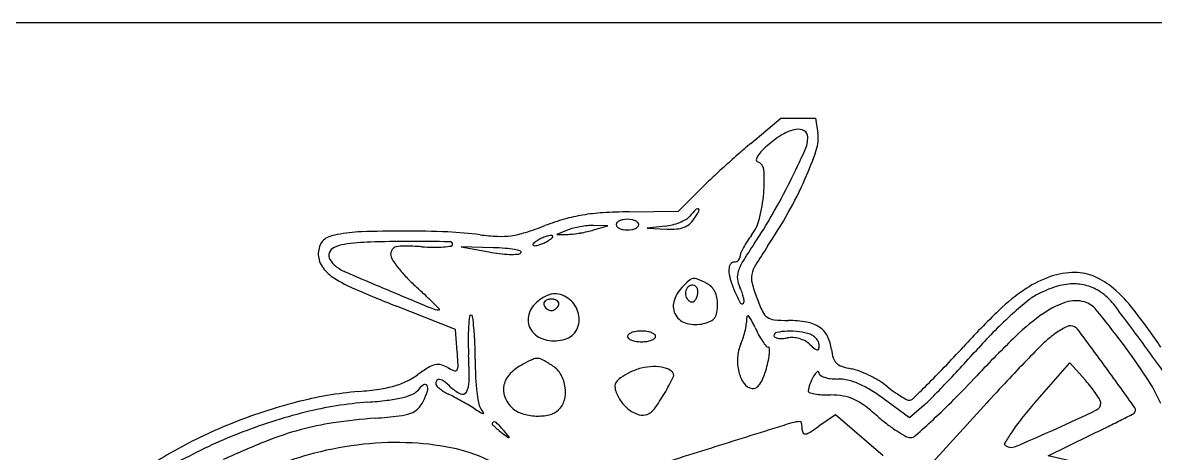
# Model space of a CAD drawing. Extents: x 0 to 8.27, y 0 to 1.29.
# Drawn here: x 3.079 to 4.331, y 0.816 to 1.292 of the extents above; entities that cross this region are included whole.
import ezdxf

# ---------------------------------------------------------------- set-up
doc = ezdxf.new("R2010")
doc.units = 0
doc.layers.get('0').update_dxf_attribs({"linetype": 'CONTINUOUS'})

msp = doc.modelspace()

# ---------------------------------------------------------------- linework, layer by layer
at = {"color": 7}
for points in [[(8.267717, 1.291831), (0, 1.291831)], [(3.884204, 1.15849), (3.917454, 1.186418), (3.955654, 1.186418)], [(3.955654, 1.186418), (3.95824, 1.169794)], [(3.749636, 1.082893), (3.804387, 1.083538), (3.827671, 1.107045)], [(3.710464, 1.062951), (3.726043, 1.067657), (3.710464, 1.067834)], [(3.789452, 1.067171), (3.769664, 1.064831), (3.791533, 1.063894)], [(3.682421, 1.062951), (3.669958, 1.057897), (3.682421, 1.058074)], [(3.59946, 1.043288), (3.564022, 1.044205), (3.594565, 1.038594)], [(3.55972, 0.928367), (3.55779, 0.953063), (3.492757, 0.978688)], [(4.198336, 0.872163), (4.237032, 0.916151), (4.254001, 0.89695)], [(4.075741, 0.869505), (4.059726, 0.855382), (4.030514, 0.876855)], [(4.141779, 0.868381), (4.085178, 0.806097), (4.097991, 0.794009), (4.110803, 0.78192), (4.097202, 0.775053)], [(4.030655, 0.813535), (3.97771, 0.858887), (3.959371, 0.846094)], [(4.241653, 0.806733), (4.212758, 0.813688), (4.259169, 0.836182)]]:
    msp.add_lwpolyline(points, dxfattribs=at)
for points in [[(3.92002, 1.168713), (3.91448, 1.165446), (3.909245, 1.161739), (3.904371, 1.157634)], [(3.934029, 1.173959), (3.929061, 1.173024), (3.924315, 1.171247), (3.92002, 1.168713)], [(3.943246, 1.172434), (3.940484, 1.174011), (3.937195, 1.174555), (3.934029, 1.173959)], [(3.947264, 1.16571), (3.947263, 1.16846), (3.94574, 1.17101), (3.943246, 1.172434)], [(3.944017, 1.150749), (3.946159, 1.155478), (3.947263, 1.160567), (3.947264, 1.16571)], [(3.956624, 1.151068), (3.958664, 1.157113), (3.959216, 1.163517), (3.95824, 1.169794)], [(3.884204, 1.15849), (3.879343, 1.154407), (3.874532, 1.15027), (3.869773, 1.146081)], [(3.904371, 1.157634), (3.901723, 1.155404), (3.899177, 1.153069), (3.89674, 1.150634)], [(3.869773, 1.146081), (3.864434, 1.141382), (3.859137, 1.13664), (3.853882, 1.131858)], [(3.890213, 1.140492), (3.890036, 1.13952), (3.890638, 1.138573), (3.891629, 1.138261)], [(3.891914, 1.144721), (3.891063, 1.143428), (3.890486, 1.141991), (3.890213, 1.140492)], [(3.89674, 1.150634), (3.894925, 1.148821), (3.893308, 1.14684), (3.891914, 1.144721)], [(3.927631, 1.116397), (3.933324, 1.127748), (3.938787, 1.139201), (3.944017, 1.150749)], [(3.944137, 1.119033), (3.948799, 1.129532), (3.952965, 1.140221), (3.956624, 1.151068)], [(3.853882, 1.131858), (3.848863, 1.127291), (3.843884, 1.122683), (3.838947, 1.118037)], [(3.898692, 1.129586), (3.898434, 1.133567), (3.895638, 1.137), (3.891629, 1.138261)], [(3.898481, 1.103435), (3.899187, 1.112137), (3.899258, 1.120875), (3.898693, 1.129586)], [(3.838947, 1.118037), (3.83512, 1.114436), (3.83136, 1.110771), (3.827671, 1.107045)], [(3.908003, 1.079787), (3.914885, 1.091826), (3.921429, 1.104033), (3.927631, 1.116397)], [(3.925649, 1.082144), (3.932395, 1.094172), (3.938564, 1.106481), (3.944137, 1.119033)], [(3.893933, 1.075731), (3.896203, 1.084841), (3.897724, 1.094104), (3.898481, 1.103435)], [(3.698314, 1.079371), (3.691542, 1.078263), (3.68485, 1.076764), (3.678273, 1.074882)], [(3.720639, 1.081857), (3.713155, 1.081409), (3.705702, 1.080579), (3.698314, 1.079371)], [(3.749636, 1.082893), (3.739962, 1.082782), (3.730294, 1.082438), (3.720639, 1.081861)], [(3.812455, 1.074567), (3.814067, 1.07547), (3.815502, 1.076627), (3.816699, 1.077988)], [(3.823989, 1.085899), (3.821495, 1.083315), (3.819065, 1.080678), (3.816699, 1.077988)], [(3.821186, 1.074709), (3.823161, 1.077694), (3.825065, 1.08072), (3.826896, 1.083785)], [(3.826402, 1.086097), (3.825666, 1.086634), (3.824616, 1.086548), (3.823989, 1.085899)], [(3.826896, 1.083785), (3.827362, 1.084565), (3.827152, 1.085549), (3.826401, 1.086097)], [(3.888388, 1.048333), (3.895338, 1.058584), (3.901881, 1.069076), (3.908003, 1.079787)], [(3.902764, 1.044852), (3.910893, 1.057003), (3.918527, 1.069443), (3.925649, 1.082144)], [(3.635037, 1.060168), (3.642331, 1.062463), (3.649547, 1.064972), (3.656675, 1.06769)], [(3.678273, 1.074882), (3.670964, 1.07279), (3.663757, 1.070391), (3.656675, 1.06769)], [(3.688316, 1.064877), (3.686304, 1.06437), (3.684334, 1.063726), (3.682421, 1.062951)], [(3.6958, 1.066469), (3.693284, 1.066031), (3.690787, 1.0655), (3.688316, 1.064877)], [(3.703589, 1.067529), (3.700979, 1.067269), (3.698381, 1.066913), (3.6958, 1.066462)], [(3.710464, 1.06783), (3.708168, 1.067859), (3.705873, 1.067761), (3.703589, 1.067538)], [(3.736334, 1.071075), (3.735727, 1.070467), (3.73539, 1.069664), (3.73539, 1.068829)], [(3.73539, 1.068829), (3.73539, 1.067995), (3.735728, 1.067192), (3.736334, 1.066584)], [(3.739051, 1.072982), (3.738033, 1.072502), (3.737114, 1.071856), (3.736334, 1.071075)], [(3.736334, 1.066584), (3.737114, 1.065803), (3.738033, 1.065157), (3.739051, 1.064677)], [(3.743083, 1.074275), (3.741683, 1.074018), (3.740327, 1.073584), (3.739051, 1.072982)], [(3.739051, 1.064677), (3.740327, 1.064075), (3.741683, 1.06364), (3.743083, 1.063383)], [(3.752623, 1.074275), (3.749472, 1.074853), (3.746234, 1.074853), (3.743083, 1.074275)], [(3.756655, 1.072982), (3.755379, 1.073584), (3.754023, 1.074018), (3.752623, 1.074275)], [(3.752623, 1.063383), (3.754023, 1.06364), (3.755379, 1.064075), (3.756655, 1.064677)], [(3.759372, 1.071075), (3.758593, 1.071856), (3.757673, 1.072502), (3.756655, 1.072982)], [(3.756655, 1.064677), (3.757673, 1.065157), (3.758593, 1.065803), (3.759372, 1.066584)], [(3.760316, 1.068829), (3.760316, 1.069664), (3.759979, 1.070467), (3.759372, 1.071075)], [(3.759372, 1.066584), (3.759978, 1.067192), (3.760316, 1.067995), (3.760316, 1.068829)], [(3.789452, 1.067171), (3.792195, 1.067495), (3.794909, 1.068003), (3.797575, 1.06869)], [(3.797575, 1.06869), (3.800314, 1.069398), (3.803001, 1.070274), (3.805619, 1.071313)], [(3.802178, 1.064099), (3.804921, 1.064325), (3.807616, 1.064915), (3.810184, 1.065852)], [(3.805619, 1.071313), (3.807974, 1.072248), (3.810258, 1.073335), (3.812455, 1.074567)], [(3.810184, 1.065852), (3.812422, 1.066669), (3.814493, 1.067844), (3.816307, 1.069327)], [(3.816307, 1.069327), (3.818208, 1.070881), (3.819853, 1.072696), (3.821186, 1.074709)], [(3.88505, 1.057206), (3.889256, 1.062779), (3.892273, 1.069071), (3.893933, 1.075731)], [(3.417825, 1.055232), (3.415617, 1.054411), (3.413601, 1.053188), (3.411894, 1.051633)], [(3.426927, 1.057818), (3.423822, 1.057196), (3.420777, 1.056331), (3.417825, 1.055232)], [(3.453772, 1.06093), (3.444745, 1.060627), (3.435763, 1.059586), (3.426927, 1.057818)], [(3.500868, 1.061688), (3.485166, 1.061709), (3.469464, 1.061455), (3.453772, 1.060928)], [(3.549402, 1.060693), (3.533233, 1.061336), (3.517052, 1.061669), (3.500868, 1.061693)], [(3.585012, 1.057606), (3.573204, 1.059189), (3.561319, 1.060219), (3.549402, 1.060693)], [(3.585012, 1.057606), (3.591392, 1.056751), (3.597811, 1.056181), (3.604248, 1.055899)], [(3.604248, 1.055899), (3.609292, 1.055676), (3.614346, 1.055916), (3.61934, 1.056618)], [(3.61934, 1.056622), (3.624671, 1.057372), (3.629924, 1.058558), (3.635037, 1.060168)], [(3.652184, 1.053373), (3.650798, 1.052714), (3.649451, 1.051985), (3.648148, 1.05119)], [(3.65658, 1.055218), (3.655084, 1.05467), (3.653617, 1.054054), (3.652184, 1.053373)], [(3.66069, 1.056502), (3.659298, 1.056139), (3.657926, 1.05571), (3.65658, 1.055218)], [(3.660611, 1.05119), (3.661721, 1.051868), (3.662791, 1.052603), (3.663815, 1.053393)], [(3.663727, 1.05689), (3.6627, 1.056888), (3.661679, 1.056755), (3.66069, 1.056495)], [(3.665174, 1.056351), (3.66478, 1.056695), (3.664263, 1.056884), (3.663727, 1.056882)], [(3.663815, 1.053393), (3.664465, 1.053893), (3.664998, 1.054514), (3.665382, 1.055218)], [(3.665382, 1.055218), (3.665591, 1.055598), (3.665506, 1.056063), (3.665175, 1.056355)], [(3.682421, 1.05807), (3.684389, 1.0581), (3.686353, 1.058236), (3.688304, 1.058476)], [(3.688304, 1.058467), (3.690813, 1.05877), (3.693312, 1.059138), (3.6958, 1.05957)], [(3.6958, 1.059575), (3.69841, 1.060029), (3.701007, 1.06055), (3.703588, 1.061135)], [(3.703588, 1.061135), (3.705903, 1.06166), (3.708196, 1.062266), (3.710464, 1.062951)], [(3.743083, 1.063383), (3.746234, 1.062805), (3.749472, 1.062805), (3.752623, 1.063383)], [(3.791533, 1.063892), (3.795082, 1.063739), (3.798638, 1.063808), (3.802178, 1.0641)], [(3.88505, 1.057206), (3.883366, 1.054975), (3.881762, 1.052692), (3.880239, 1.05036)], [(3.408283, 1.046462), (3.40733, 1.044091), (3.406691, 1.041617), (3.406379, 1.039098)], [(3.411894, 1.051633), (3.410301, 1.050182), (3.409068, 1.048416), (3.408283, 1.046462)], [(3.423834, 1.0437), (3.421276, 1.04248), (3.419313, 1.040378), (3.418353, 1.03783)], [(3.434716, 1.04698), (3.430927, 1.046438), (3.427254, 1.045331), (3.423834, 1.0437)], [(3.463706, 1.049539), (3.453999, 1.049207), (3.44432, 1.048353), (3.434716, 1.04698)], [(3.506357, 1.050233), (3.492137, 1.050259), (3.477917, 1.05003), (3.463706, 1.049546)], [(3.487829, 1.041259), (3.48672, 1.039716), (3.486127, 1.037895), (3.486127, 1.03603)], [(3.492241, 1.044192), (3.490441, 1.043753), (3.488873, 1.04271), (3.487829, 1.041259)], [(3.501286, 1.04517), (3.498237, 1.04524), (3.495193, 1.044911), (3.492241, 1.04419)], [(3.520409, 1.044386), (3.51404, 1.04476), (3.507665, 1.04502), (3.501286, 1.045168)], [(3.551382, 1.04993), (3.536375, 1.050111), (3.521366, 1.050215), (3.506357, 1.050243)], [(3.520409, 1.044386), (3.524785, 1.044132), (3.529168, 1.043982), (3.533553, 1.043938)], [(3.533553, 1.043931), (3.537245, 1.043894), (3.540936, 1.044005), (3.544618, 1.044264)], [(3.544618, 1.04426), (3.547477, 1.044458), (3.550329, 1.044746), (3.553167, 1.045125)], [(3.554683, 1.046782), (3.55468, 1.048506), (3.55321, 1.049908), (3.551382, 1.04993)], [(3.553167, 1.045131), (3.554038, 1.045248), (3.554684, 1.045952), (3.554683, 1.046782)], [(3.612723, 1.042605), (3.608309, 1.042947), (3.603887, 1.043177), (3.59946, 1.043293)], [(3.623051, 1.041262), (3.619637, 1.041889), (3.616189, 1.042338), (3.612723, 1.042605)], [(3.629558, 1.03955), (3.627441, 1.040283), (3.625265, 1.040856), (3.623051, 1.041262)], [(3.630323, 1.038728), (3.630232, 1.039107), (3.629944, 1.039416), (3.629558, 1.03955)], [(3.643377, 1.047165), (3.643168, 1.046785), (3.643252, 1.04632), (3.643584, 1.046028)], [(3.644944, 1.048989), (3.644294, 1.048489), (3.643761, 1.047868), (3.643377, 1.047165)], [(3.643585, 1.046032), (3.643978, 1.045689), (3.644496, 1.045499), (3.645032, 1.045501)], [(3.648148, 1.05119), (3.647037, 1.050513), (3.645968, 1.049779), (3.644944, 1.048989)], [(3.645032, 1.045493), (3.646059, 1.045495), (3.64708, 1.045628), (3.648069, 1.045888)], [(3.648069, 1.045881), (3.649461, 1.046244), (3.650832, 1.046673), (3.652179, 1.047165)], [(3.652179, 1.047165), (3.653675, 1.047713), (3.655142, 1.048329), (3.656575, 1.04901)], [(3.656575, 1.04901), (3.65796, 1.049669), (3.659308, 1.050396), (3.660611, 1.05119)], [(3.876176, 1.043556), (3.875117, 1.04161), (3.874135, 1.039626), (3.873234, 1.03761)], [(3.888388, 1.048333), (3.883997, 1.041857), (3.879742, 1.035299), (3.875627, 1.028663)], [(3.880239, 1.05036), (3.878792, 1.048143), (3.877436, 1.045873), (3.876176, 1.043556)], [(3.902764, 1.044852), (3.898174, 1.037992), (3.893725, 1.031049), (3.88942, 1.024027)], [(3.406379, 1.039098), (3.405758, 1.034079), (3.40675, 1.029), (3.409227, 1.02452)], [(3.418353, 1.03783), (3.41744, 1.035407), (3.417661, 1.032732), (3.418959, 1.030471)], [(3.41896, 1.030471), (3.420641, 1.027544), (3.422901, 1.024947), (3.425616, 1.022821)], [(3.486127, 1.03603), (3.486127, 1.034083), (3.486695, 1.032174), (3.487769, 1.030511)], [(3.487769, 1.030511), (3.489829, 1.027324), (3.49204, 1.024227), (3.494396, 1.021229)], [(3.594565, 1.038594), (3.59856, 1.03786), (3.602581, 1.037257), (3.606621, 1.036787)], [(3.606621, 1.036787), (3.610257, 1.036363), (3.613912, 1.036102), (3.617575, 1.036006)], [(3.617575, 1.036009), (3.62053, 1.035936), (3.623488, 1.035984), (3.626439, 1.036155)], [(3.626439, 1.036147), (3.627787, 1.036223), (3.629057, 1.036769), (3.630004, 1.037677)], [(3.630004, 1.037677), (3.630293, 1.037953), (3.630413, 1.038349), (3.630323, 1.038728)], [(3.863877, 1.027023), (3.86308, 1.026547), (3.862392, 1.025926), (3.861852, 1.025196)], [(3.866253, 1.027674), (3.865411, 1.027672), (3.864587, 1.027444), (3.863877, 1.027018)], [(3.866253, 1.027674), (3.867075, 1.027676), (3.867886, 1.027846), (3.86863, 1.028174)], [(3.86863, 1.028169), (3.869397, 1.028503), (3.870085, 1.028978), (3.870654, 1.029565)], [(3.875627, 1.028663), (3.873436, 1.02513), (3.871674, 1.021375), (3.870376, 1.01747)], [(3.870654, 1.029565), (3.871243, 1.030175), (3.871704, 1.030884), (3.872011, 1.031656)], [(3.872011, 1.031656), (3.872324, 1.032442), (3.872485, 1.033275), (3.872485, 1.034115)], [(3.873234, 1.03761), (3.872739, 1.036504), (3.872484, 1.035316), (3.872484, 1.034115)], [(3.409227, 1.02452), (3.411937, 1.019618), (3.415791, 1.015361), (3.420498, 1.012069)], [(3.425616, 1.022821), (3.428779, 1.020344), (3.432277, 1.018274), (3.436017, 1.016665)], [(3.436017, 1.016665), (3.451674, 1.009933), (3.467359, 1.003259), (3.483072, 0.996643)], [(3.494396, 1.021229), (3.497255, 1.017591), (3.500293, 1.014082), (3.5035, 1.010712)], [(3.860488, 1.022462), (3.860178, 1.021412), (3.860021, 1.020327), (3.860021, 1.019237)], [(3.860022, 1.019237), (3.860021, 1.015644), (3.860545, 1.012067), (3.861576, 1.008607)], [(3.861852, 1.025196), (3.861237, 1.024364), (3.860776, 1.023439), (3.860488, 1.022462)], [(3.870376, 1.01747), (3.869441, 1.014657), (3.869134, 1.011692), (3.869475, 1.008761)], [(3.88942, 1.024027), (3.887484, 1.02087), (3.886112, 1.017434), (3.885358, 1.013856)], [(4.242537, 1.015915), (4.233284, 1.015916), (4.224101, 1.014393), (4.215402, 1.011415)], [(4.264304, 1.011418), (4.257477, 1.014381), (4.250052, 1.015915), (4.242537, 1.015915)], [(3.420498, 1.012069), (3.427972, 1.006842), (3.435998, 1.002357), (3.444449, 0.998687)], [(3.5035, 1.010712), (3.506952, 1.007085), (3.510547, 1.003582), (3.514278, 1.000209)], [(3.816082, 1.00718), (3.813308, 1.004628), (3.810619, 1.001994), (3.808019, 0.999283)], [(3.820433, 1.009294), (3.818791, 1.009015), (3.817276, 1.008279), (3.816082, 1.00718)], [(3.82279, 1.001124), (3.821179, 1.002066), (3.819186, 1.002221), (3.817433, 1.00154)], [(3.825259, 1.008725), (3.823749, 1.009374), (3.822066, 1.009573), (3.820433, 1.009298)], [(3.835505, 1.00395), (3.832145, 1.005646), (3.828728, 1.007238), (3.825259, 1.008725)], [(3.840619, 1.000218), (3.839147, 1.001722), (3.837418, 1.002984), (3.835505, 1.00395)], [(3.861576, 1.008607), (3.862982, 1.003891), (3.864664, 0.999253), (3.866613, 0.994712)], [(3.869475, 1.008761), (3.869846, 1.005568), (3.870754, 1.002452), (3.872166, 0.999529)], [(3.885358, 1.013856), (3.884686, 1.010662), (3.884773, 1.007368), (3.885612, 1.004209)], [(3.885612, 1.004209), (3.887068, 0.998729), (3.888796, 0.993316), (3.89079, 0.987988)], [(4.215402, 1.011415), (4.205894, 1.008161), (4.196887, 1.003727), (4.18862, 0.99823)], [(4.239743, 1.003387), (4.233711, 1.003201), (4.227739, 1.002203), (4.222006, 1.000424)], [(4.255785, 1.001379), (4.250591, 1.002876), (4.245171, 1.003555), (4.239743, 1.003387)], [(4.285031, 0.998394), (4.278886, 1.00373), (4.271892, 1.008124), (4.264304, 1.011418)], [(3.444449, 0.998687), (3.460425, 0.99175), (3.47653, 0.985083), (3.492757, 0.978688)], [(3.483072, 0.996643), (3.499199, 0.989852), (3.515345, 0.983103), (3.531511, 0.976395)], [(3.524888, 0.990446), (3.521382, 0.99373), (3.517845, 0.996984), (3.514278, 1.000209)], [(3.533375, 0.982235), (3.530593, 0.985015), (3.527763, 0.987752), (3.524888, 0.990446)], [(3.65621, 0.989067), (3.654169, 0.987986), (3.652218, 0.98676), (3.650375, 0.985399)], [(3.662028, 0.991593), (3.66002, 0.990899), (3.658075, 0.990054), (3.65621, 0.989067)], [(3.666842, 0.992398), (3.6652, 0.992399), (3.663571, 0.992127), (3.662028, 0.991596)], [(3.683958, 0.986236), (3.679249, 0.990204), (3.673156, 0.992398), (3.666843, 0.992398)], [(3.808019, 0.999283), (3.803757, 0.99484), (3.800717, 0.989477), (3.799166, 0.983665)], [(3.813098, 0.997674), (3.812072, 0.995663), (3.811681, 0.993415), (3.811974, 0.9912)], [(3.811974, 0.9912), (3.812253, 0.989085), (3.813272, 0.987118), (3.81487, 0.985611)], [(3.817433, 1.001535), (3.815534, 1.000796), (3.81399, 0.999421), (3.813098, 0.997674)], [(3.824628, 0.999214), (3.824218, 1.000001), (3.823581, 1.000663), (3.82279, 1.001124)], [(3.825617, 0.996196), (3.825458, 0.997245), (3.825124, 0.998264), (3.824628, 0.999214)], [(3.824648, 0.988875), (3.825132, 0.990064), (3.825465, 0.991303), (3.825641, 0.992565)], [(3.82564, 0.992565), (3.825808, 0.993771), (3.825801, 0.994992), (3.825619, 0.996196)], [(3.84443, 0.994948), (3.84344, 0.996871), (3.842156, 0.998646), (3.840619, 1.000218)], [(3.846773, 0.988307), (3.846303, 0.990608), (3.845515, 0.99284), (3.84443, 0.994948)], [(3.866613, 0.994712), (3.868394, 0.990565), (3.870372, 0.986495), (3.872541, 0.982515)], [(3.874622, 0.993745), (3.873899, 0.995708), (3.873079, 0.997638), (3.872166, 0.999529)], [(3.876189, 0.988386), (3.875791, 0.990203), (3.875267, 0.991993), (3.874622, 0.993745)], [(4.18862, 0.99823), (4.177765, 0.991013), (4.167626, 0.982883), (4.158326, 0.973939)], [(4.202171, 0.992468), (4.198089, 0.990432), (4.194265, 0.987966), (4.190771, 0.985119)], [(4.222006, 1.000424), (4.215169, 0.998302), (4.208534, 0.995641), (4.202171, 0.992468)], [(4.270561, 0.994579), (4.266045, 0.997564), (4.261058, 0.999859), (4.255785, 1.001379)], [(4.285357, 0.980825), (4.281273, 0.986156), (4.276272, 0.990805), (4.270561, 0.994579)], [(4.307923, 0.974194), (4.301151, 0.982949), (4.293484, 0.991054), (4.285031, 0.998394)], [(3.540075, 0.975442), (3.53786, 0.977722), (3.535626, 0.979986), (3.533375, 0.982235)], [(3.645436, 0.981059), (3.641294, 0.97674), (3.638748, 0.97127), (3.638182, 0.96547)], [(3.650375, 0.985399), (3.648601, 0.984088), (3.646948, 0.982636), (3.645436, 0.981059)], [(3.655561, 0.982599), (3.655293, 0.981818), (3.655297, 0.980977), (3.655571, 0.980198)], [(3.657048, 0.984661), (3.656353, 0.984123), (3.655837, 0.983407), (3.655561, 0.982599)], [(3.655574, 0.980198), (3.655878, 0.979337), (3.656315, 0.978522), (3.656871, 0.977781)], [(3.656871, 0.977781), (3.657444, 0.977017), (3.658123, 0.976328), (3.65889, 0.975734)], [(3.659919, 0.98605), (3.658868, 0.985787), (3.657888, 0.985313), (3.657048, 0.984661)], [(3.663727, 0.986519), (3.662441, 0.986518), (3.661162, 0.986361), (3.659919, 0.98605)], [(3.667534, 0.98605), (3.666292, 0.986361), (3.665012, 0.986518), (3.663727, 0.986519)], [(3.670406, 0.984661), (3.669565, 0.985313), (3.668586, 0.985787), (3.667534, 0.98605)], [(3.668564, 0.975734), (3.669331, 0.976328), (3.67001, 0.977017), (3.670583, 0.977781)], [(3.671893, 0.982599), (3.671617, 0.983407), (3.671101, 0.984123), (3.670406, 0.984661)], [(3.670583, 0.977781), (3.671139, 0.978522), (3.671576, 0.979337), (3.67188, 0.980198)], [(3.67188, 0.980198), (3.672154, 0.980977), (3.672158, 0.981818), (3.67189, 0.982599)], [(3.693876, 0.97039), (3.69239, 0.976514), (3.688925, 0.982052), (3.683958, 0.986236)], [(3.799166, 0.983665), (3.797822, 0.978629), (3.798586, 0.973298), (3.801299, 0.968779)], [(3.81487, 0.985611), (3.815698, 0.984829), (3.816668, 0.984193), (3.817733, 0.983732)], [(3.817733, 0.983732), (3.818558, 0.983374), (3.819499, 0.983333), (3.820356, 0.983618)], [(3.820356, 0.983621), (3.821303, 0.983937), (3.822119, 0.984531), (3.822682, 0.985317)], [(3.822682, 0.985317), (3.823479, 0.986428), (3.824139, 0.987622), (3.824648, 0.988875)], [(3.847558, 0.980544), (3.847558, 0.983149), (3.847295, 0.985749), (3.846773, 0.988307)], [(3.846802, 0.971727), (3.847305, 0.974642), (3.847558, 0.97759), (3.847558, 0.980544)], [(3.872541, 0.982515), (3.872858, 0.981934), (3.873452, 0.98153), (3.874137, 0.981429)], [(3.874137, 0.981429), (3.874822, 0.981328), (3.875518, 0.981542), (3.876008, 0.982005)], [(3.876008, 0.982003), (3.876577, 0.98254), (3.876873, 0.983283), (3.876819, 0.98404)], [(3.876818, 0.98404), (3.876714, 0.985501), (3.876503, 0.986953), (3.876189, 0.988386)], [(3.89079, 0.987988), (3.892708, 0.982865), (3.89483, 0.977813), (3.897154, 0.972842)], [(4.190771, 0.985119), (4.184855, 0.980298), (4.179071, 0.975335), (4.173425, 0.970234)], [(4.232602, 0.983129), (4.223948, 0.980279), (4.215782, 0.976252), (4.208361, 0.971176)], [(4.253187, 0.983406), (4.246475, 0.985418), (4.239252, 0.985323), (4.232602, 0.983135)], [(4.266148, 0.97482), (4.262862, 0.978867), (4.258338, 0.981864), (4.253187, 0.983406)], [(4.319924, 0.934625), (4.308583, 0.950145), (4.29706, 0.965546), (4.285357, 0.980825)], [(3.531511, 0.976395), (3.53411, 0.975316), (3.536918, 0.974759), (3.539757, 0.974759)], [(3.539757, 0.974759), (3.53993, 0.974758), (3.540087, 0.974854), (3.540157, 0.975004)], [(3.540157, 0.975004), (3.540226, 0.975154), (3.540194, 0.975328), (3.540074, 0.975447)], [(3.573136, 0.967361), (3.572758, 0.963562), (3.572455, 0.959757), (3.572228, 0.955947)], [(3.574927, 0.968894), (3.574, 0.968896), (3.573223, 0.968232), (3.573136, 0.967361)], [(3.576794, 0.967328), (3.57668, 0.96822), (3.575879, 0.968891), (3.574927, 0.968894)], [(3.578227, 0.954549), (3.577819, 0.958815), (3.577341, 0.963075), (3.576794, 0.967328)], [(3.638182, 0.96547), (3.637649, 0.960005), (3.639413, 0.954561), (3.643094, 0.950311)], [(3.65889, 0.975734), (3.659619, 0.975168), (3.66043, 0.974702), (3.661297, 0.97435)], [(3.661297, 0.97435), (3.662065, 0.974039), (3.662891, 0.97388), (3.663727, 0.973881)], [(3.663727, 0.973877), (3.664562, 0.973876), (3.665389, 0.974035), (3.666157, 0.974346)], [(3.666157, 0.97435), (3.667024, 0.974702), (3.667834, 0.975168), (3.668564, 0.975734)], [(3.691874, 0.952963), (3.694591, 0.958397), (3.695296, 0.964534), (3.693876, 0.97039)], [(3.801299, 0.968779), (3.803967, 0.964337), (3.808397, 0.961077), (3.813613, 0.959719)], [(3.839654, 0.962222), (3.841526, 0.963102), (3.843135, 0.964409), (3.844338, 0.966024)], [(3.844338, 0.966024), (3.845605, 0.967725), (3.846447, 0.969675), (3.846802, 0.971727)], [(3.879538, 0.960238), (3.879786, 0.96213), (3.879829, 0.964041), (3.879669, 0.96594)], [(3.880409, 0.967835), (3.87988, 0.967336), (3.87961, 0.966644), (3.87967, 0.96594)], [(3.881188, 0.96814), (3.880902, 0.968162), (3.880619, 0.968069), (3.880409, 0.967883)], [(3.881914, 0.967769), (3.881738, 0.967983), (3.881475, 0.968118), (3.881188, 0.96814)], [(3.884885, 0.963456), (3.884074, 0.964997), (3.883077, 0.966444), (3.881914, 0.967769)], [(3.897154, 0.972842), (3.898317, 0.970353), (3.900131, 0.968183), (3.902426, 0.966537)], [(3.902426, 0.966537), (3.904642, 0.964948), (3.907283, 0.963971), (3.910054, 0.963715)], [(4.158326, 0.973939), (4.144867, 0.960994), (4.131837, 0.947658), (4.119255, 0.933949)], [(4.173425, 0.970234), (4.166867, 0.964308), (4.160475, 0.95822), (4.154256, 0.951977)], [(4.208361, 0.971176), (4.197291, 0.963604), (4.186926, 0.955155), (4.177378, 0.945922)], [(4.294716, 0.938255), (4.285433, 0.950609), (4.275909, 0.962799), (4.266148, 0.97482)], [(4.337547, 0.933417), (4.3281, 0.947281), (4.318221, 0.960879), (4.307923, 0.974194)], [(3.572228, 0.955947), (3.571946, 0.951206), (3.571821, 0.946458), (3.571853, 0.94171)], [(3.579264, 0.938793), (3.579075, 0.944053), (3.57873, 0.949307), (3.578228, 0.954549)], [(3.678987, 0.942327), (3.684664, 0.944027), (3.689334, 0.947881), (3.691874, 0.952963)], [(3.813613, 0.959719), (3.819588, 0.958164), (3.825887, 0.958096), (3.831898, 0.959521)], [(3.831898, 0.959517), (3.834579, 0.960151), (3.83718, 0.961058), (3.839654, 0.962222)], [(3.876018, 0.944517), (3.876861, 0.94719), (3.877587, 0.949894), (3.878195, 0.952624)], [(3.878195, 0.952624), (3.878756, 0.955143), (3.879204, 0.957684), (3.879538, 0.960238)], [(3.888709, 0.955651), (3.88751, 0.958285), (3.886235, 0.960888), (3.884885, 0.963456)], [(3.888709, 0.955651), (3.890009, 0.952794), (3.891405, 0.949977), (3.892895, 0.947204)], [(3.910054, 0.963715), (3.91523, 0.963241), (3.920427, 0.963005), (3.925628, 0.963007)], [(3.946137, 0.961182), (3.939376, 0.962392), (3.932509, 0.963001), (3.925628, 0.963001)], [(3.960284, 0.955484), (3.956061, 0.958327), (3.951234, 0.960271), (3.946137, 0.961182)], [(3.96907, 0.945503), (3.967106, 0.949491), (3.964079, 0.95293), (3.960284, 0.955484)], [(4.154256, 0.951977), (4.147922, 0.945618), (4.141756, 0.939112), (4.135764, 0.932463)], [(4.228096, 0.953195), (4.225766, 0.951867), (4.223502, 0.950439), (4.22131, 0.948918)], [(4.234101, 0.956278), (4.232052, 0.955336), (4.230048, 0.954307), (4.228096, 0.953195)], [(4.237804, 0.957093), (4.23652, 0.957084), (4.235254, 0.956803), (4.234101, 0.95627)], [(4.245458, 0.953372), (4.243703, 0.955716), (4.240846, 0.957105), (4.237804, 0.957093)], [(4.277261, 0.910312), (4.266757, 0.924729), (4.256156, 0.939082), (4.245458, 0.953372)], [(3.571853, 0.94171), (3.571891, 0.936071), (3.572041, 0.930432), (3.572303, 0.924798)], [(3.643094, 0.950311), (3.647066, 0.945726), (3.652586, 0.942564), (3.658731, 0.941355)], [(3.658731, 0.941355), (3.665459, 0.94003), (3.672435, 0.940363), (3.678987, 0.942324)], [(3.748992, 0.947614), (3.748272, 0.947065), (3.747853, 0.946237), (3.747853, 0.945362)], [(3.747853, 0.945362), (3.747853, 0.944488), (3.748272, 0.943661), (3.748992, 0.943111)], [(3.752429, 0.949515), (3.751189, 0.949047), (3.750031, 0.948407), (3.748992, 0.947614)], [(3.748992, 0.943111), (3.750031, 0.942319), (3.751189, 0.941678), (3.752429, 0.94121)], [(3.757466, 0.950812), (3.75574, 0.950562), (3.754051, 0.950127), (3.752429, 0.949515)], [(3.752429, 0.94121), (3.75405, 0.940598), (3.75574, 0.940163), (3.757466, 0.939912)], [(3.763432, 0.951243), (3.761435, 0.951243), (3.75944, 0.951101), (3.757466, 0.950815)], [(3.757466, 0.939912), (3.75944, 0.939627), (3.761435, 0.939484), (3.763432, 0.939485)], [(3.769398, 0.950812), (3.767424, 0.951098), (3.765429, 0.95124), (3.763432, 0.951239)], [(3.763432, 0.939482), (3.765429, 0.939481), (3.767424, 0.939624), (3.769398, 0.939909)], [(3.774435, 0.949515), (3.772813, 0.950127), (3.771124, 0.950562), (3.769398, 0.950812)], [(3.769398, 0.939912), (3.771124, 0.940163), (3.772814, 0.940598), (3.774435, 0.94121)], [(3.777872, 0.947614), (3.776833, 0.948407), (3.775675, 0.949047), (3.774435, 0.949515)], [(3.774435, 0.94121), (3.775675, 0.941678), (3.776833, 0.942319), (3.777872, 0.943111)], [(3.779011, 0.945363), (3.779011, 0.946237), (3.778592, 0.947065), (3.777872, 0.947614)], [(3.777872, 0.943111), (3.778592, 0.943661), (3.779011, 0.944489), (3.779011, 0.945363)], [(3.873254, 0.937123), (3.874305, 0.939542), (3.875228, 0.94201), (3.876018, 0.944517)], [(3.892895, 0.947204), (3.894204, 0.944768), (3.895632, 0.94239), (3.897176, 0.94008)], [(3.897176, 0.94008), (3.898406, 0.938241), (3.899713, 0.93645), (3.901096, 0.934711)], [(3.912935, 0.94974), (3.911151, 0.949384), (3.909874, 0.947899), (3.909874, 0.946178)], [(3.909874, 0.946178), (3.909874, 0.945454), (3.910291, 0.944788), (3.910963, 0.944438)], [(3.910964, 0.944438), (3.911961, 0.94392), (3.913041, 0.943559), (3.914162, 0.943372)], [(3.924404, 0.951089), (3.920547, 0.950945), (3.916711, 0.950494), (3.912935, 0.94974)], [(3.914162, 0.943375), (3.915717, 0.943116), (3.917299, 0.943025), (3.918876, 0.943104)], [(3.918876, 0.943105), (3.920754, 0.943197), (3.922622, 0.94341), (3.924469, 0.94374)], [(3.938034, 0.950505), (3.933516, 0.951064), (3.928957, 0.951259), (3.924404, 0.951088)], [(3.931007, 0.944098), (3.928821, 0.944252), (3.926623, 0.944133), (3.924469, 0.943744)], [(3.937864, 0.942893), (3.935632, 0.943529), (3.933333, 0.943934), (3.931007, 0.944098)], [(3.94425, 0.94032), (3.942228, 0.941396), (3.940086, 0.942258), (3.937864, 0.942893)], [(3.94987, 0.947674), (3.946056, 0.949054), (3.942084, 0.950004), (3.938034, 0.950505)], [(3.949396, 0.936631), (3.947866, 0.938075), (3.946134, 0.939316), (3.94425, 0.94032)], [(3.953638, 0.945665), (3.952494, 0.946507), (3.951224, 0.947183), (3.94987, 0.947674)], [(3.956831, 0.942624), (3.955909, 0.943763), (3.954836, 0.944785), (3.953638, 0.945665)], [(3.958991, 0.939052), (3.958443, 0.940328), (3.957717, 0.941529), (3.956831, 0.942624)], [(3.959727, 0.935495), (3.959727, 0.936714), (3.959478, 0.937922), (3.958992, 0.939052)], [(3.97336, 0.930873), (3.972794, 0.935939), (3.971345, 0.940883), (3.96907, 0.945503)], [(4.177378, 0.945922), (4.16253, 0.931563), (4.148052, 0.916868), (4.133957, 0.90185)], [(4.21459, 0.943863), (4.211318, 0.941199), (4.208199, 0.938373), (4.205246, 0.935396)], [(4.22131, 0.948918), (4.219001, 0.947316), (4.21676, 0.94563), (4.21459, 0.943863)], [(3.560703, 0.91288), (3.560451, 0.918046), (3.560123, 0.923209), (3.55972, 0.928367)], [(3.5796, 0.920081), (3.5796, 0.92632), (3.579488, 0.932558), (3.579264, 0.938793)], [(3.873254, 0.937123), (3.87116, 0.932302), (3.869908, 0.927193), (3.869548, 0.921994)], [(3.901096, 0.934711), (3.901651, 0.934016), (3.902521, 0.933607), (3.903443, 0.933608)], [(3.904903, 0.932285), (3.904869, 0.933023), (3.904226, 0.933604), (3.903443, 0.933604)], [(3.903671, 0.91899), (3.9042, 0.921518), (3.904575, 0.924072), (3.904792, 0.92664)], [(3.904792, 0.92664), (3.904952, 0.928518), (3.90499, 0.930403), (3.904906, 0.932285)], [(3.949396, 0.936631), (3.951246, 0.934886), (3.953142, 0.933185), (3.955082, 0.931529)], [(3.955082, 0.931529), (3.955825, 0.930892), (3.95676, 0.93049), (3.957757, 0.930379)], [(3.957757, 0.930383), (3.958476, 0.930305), (3.959138, 0.930758), (3.959281, 0.931427)], [(3.959281, 0.931421), (3.959577, 0.932761), (3.959726, 0.934126), (3.959726, 0.935495)], [(3.97336, 0.930873), (3.973706, 0.927773), (3.974344, 0.924709), (3.975268, 0.921717)], [(4.09806, 0.911282), (4.105199, 0.918776), (4.112264, 0.926332), (4.119255, 0.933949)], [(4.117741, 0.912731), (4.123795, 0.919271), (4.129803, 0.925848), (4.135764, 0.932463)], [(4.205246, 0.935396), (4.198956, 0.929053), (4.192712, 0.92267), (4.186515, 0.916246)], [(4.321638, 0.900093), (4.313063, 0.91306), (4.304085, 0.925786), (4.294716, 0.938255)], [(4.354633, 0.886353), (4.343191, 0.902525), (4.331621, 0.918616), (4.319924, 0.934625)], [(3.535529, 0.914134), (3.532858, 0.913518), (3.530318, 0.912481), (3.528014, 0.911065)], [(3.541994, 0.914009), (3.539889, 0.914586), (3.53766, 0.914633), (3.535529, 0.914145)], [(3.549362, 0.910908), (3.54707, 0.912259), (3.544591, 0.913302), (3.541994, 0.914009)], [(3.572946, 0.895469), (3.572972, 0.905248), (3.572758, 0.915027), (3.572304, 0.924798)], [(3.5796, 0.920081), (3.5796, 0.913037), (3.579765, 0.905994), (3.580096, 0.898957)], [(3.632569, 0.91482), (3.6273, 0.912), (3.62252, 0.908436), (3.618395, 0.904251)], [(3.64319, 0.920008), (3.639581, 0.918406), (3.636038, 0.916676), (3.632569, 0.91482)], [(3.648977, 0.921035), (3.646986, 0.921162), (3.644994, 0.920807), (3.64319, 0.920004)], [(3.654724, 0.919311), (3.652983, 0.920312), (3.651011, 0.920903), (3.648977, 0.921035)], [(3.665456, 0.912693), (3.661955, 0.915006), (3.658376, 0.917214), (3.654724, 0.919311)], [(3.869548, 0.921994), (3.869178, 0.916657), (3.869657, 0.911298), (3.870969, 0.906096)], [(3.901436, 0.909899), (3.902287, 0.912905), (3.903032, 0.915938), (3.903671, 0.91899)], [(3.975268, 0.921717), (3.975923, 0.919591), (3.977119, 0.91765), (3.978753, 0.916061)], [(3.978753, 0.916061), (3.980445, 0.914416), (3.982513, 0.913157), (3.984799, 0.912381)], [(4.186515, 0.916246), (4.179157, 0.908618), (4.171864, 0.900934), (4.164638, 0.893196)], [(3.503874, 0.895926), (3.508227, 0.898031), (3.512376, 0.900491), (3.516274, 0.903278)], [(3.528014, 0.911065), (3.524004, 0.908602), (3.520088, 0.906005), (3.516274, 0.903278)], [(3.549362, 0.910908), (3.551661, 0.909554), (3.55407, 0.908373), (3.556566, 0.907378)], [(3.556566, 0.907378), (3.557682, 0.906933), (3.558974, 0.90735), (3.559567, 0.908347)], [(3.559567, 0.908348), (3.560386, 0.909729), (3.56078, 0.911299), (3.560702, 0.91288)], [(3.618395, 0.904251), (3.614931, 0.900737), (3.612499, 0.896431), (3.611339, 0.891758)], [(3.674482, 0.902927), (3.672359, 0.906826), (3.669261, 0.910178), (3.665456, 0.912693)], [(3.679012, 0.889063), (3.678376, 0.8939), (3.676843, 0.898592), (3.674482, 0.902927)], [(3.750152, 0.905379), (3.74677, 0.903647), (3.743482, 0.901757), (3.740301, 0.899715)], [(3.763004, 0.910246), (3.758535, 0.909097), (3.754222, 0.907463), (3.750152, 0.905379)], [(3.776453, 0.912085), (3.771907, 0.911992), (3.76739, 0.911374), (3.763004, 0.910246)], [(3.788518, 0.910776), (3.784578, 0.911728), (3.780519, 0.912168), (3.776453, 0.912085)], [(3.797265, 0.906342), (3.794774, 0.908468), (3.791772, 0.90999), (3.788518, 0.910776)], [(3.798534, 0.900442), (3.799527, 0.902458), (3.799012, 0.90485), (3.797265, 0.906342)], [(3.870969, 0.906096), (3.872101, 0.901607), (3.874058, 0.89734), (3.876751, 0.893488)], [(3.897977, 0.899697), (3.899305, 0.903042), (3.90046, 0.906447), (3.901436, 0.909899)], [(3.953688, 0.901506), (3.952086, 0.898662), (3.950694, 0.895717), (3.94952, 0.892693)], [(3.957423, 0.906336), (3.955941, 0.904901), (3.954684, 0.903275), (3.953688, 0.901506)], [(3.958587, 0.906587), (3.958182, 0.906732), (3.957725, 0.906636), (3.957423, 0.906344)], [(3.959289, 0.905677), (3.959268, 0.906085), (3.958992, 0.906442), (3.958587, 0.906587)], [(3.959289, 0.905677), (3.959358, 0.904518), (3.959953, 0.903444), (3.960923, 0.90273)], [(3.960923, 0.90273), (3.962279, 0.901731), (3.963792, 0.900938), (3.965407, 0.900379)], [(3.984799, 0.912381), (3.988189, 0.911231), (3.991662, 0.910315), (3.995192, 0.909639)], [(4.004213, 0.907075), (4.001296, 0.90819), (3.998276, 0.909049), (3.995192, 0.909639)], [(4.014977, 0.902395), (4.011469, 0.904113), (4.007877, 0.905675), (4.004213, 0.907075)], [(4.025683, 0.89654), (4.022212, 0.898647), (4.018639, 0.9006), (4.014977, 0.902395)], [(4.079332, 0.892182), (4.085672, 0.898464), (4.091915, 0.904831), (4.09806, 0.911282)], [(4.099979, 0.893826), (4.105948, 0.900087), (4.111869, 0.906389), (4.117741, 0.912731)], [(4.10876, 0.875715), (4.117282, 0.884321), (4.125682, 0.893033), (4.133957, 0.90185)], [(4.308808, 0.866514), (4.298375, 0.881167), (4.28786, 0.895767), (4.277261, 0.910312)], [(3.473681, 0.887192), (3.479333, 0.888013), (3.484916, 0.889212), (3.490387, 0.890781)], [(3.490387, 0.890781), (3.495036, 0.892114), (3.49955, 0.893836), (3.503874, 0.895926)], [(3.522556, 0.891832), (3.52, 0.889939), (3.517686, 0.887771), (3.515662, 0.885372)], [(3.524653, 0.892286), (3.523917, 0.892435), (3.523148, 0.892267), (3.522556, 0.891828)], [(3.526366, 0.891057), (3.526017, 0.891687), (3.525389, 0.892137), (3.524653, 0.892286)], [(3.526897, 0.885017), (3.527587, 0.887016), (3.527396, 0.889192), (3.526367, 0.891057)], [(3.537286, 0.896951), (3.53644, 0.895937), (3.53598, 0.894683), (3.535979, 0.893393)], [(3.535979, 0.893393), (3.535979, 0.892538), (3.536297, 0.89171), (3.536877, 0.891053)], [(3.536878, 0.891053), (3.537865, 0.889935), (3.538942, 0.888891), (3.540098, 0.887928)], [(3.540294, 0.897922), (3.539177, 0.898186), (3.537999, 0.897807), (3.537286, 0.896953)], [(3.545369, 0.89553), (3.543883, 0.896668), (3.542151, 0.897484), (3.540294, 0.897922)], [(3.552449, 0.889508), (3.5502, 0.891629), (3.547837, 0.893639), (3.545369, 0.89553)], [(3.552449, 0.889508), (3.555664, 0.886474), (3.559368, 0.883938), (3.563421, 0.881994)], [(3.569882, 0.88392), (3.571884, 0.887477), (3.572935, 0.891441), (3.572946, 0.895469)], [(3.580097, 0.898957), (3.580364, 0.893284), (3.580883, 0.887624), (3.581654, 0.881993)], [(3.611339, 0.891758), (3.610262, 0.887419), (3.610562, 0.882877), (3.612202, 0.878698)], [(3.678163, 0.874892), (3.679347, 0.879529), (3.679634, 0.88433), (3.679012, 0.889063)], [(3.735464, 0.894997), (3.734446, 0.893479), (3.733945, 0.891704), (3.734026, 0.88991)], [(3.734026, 0.88991), (3.734126, 0.887692), (3.734601, 0.885502), (3.735433, 0.883425)], [(3.740301, 0.899715), (3.738363, 0.898472), (3.736717, 0.896866), (3.735464, 0.894997)], [(3.78886, 0.882504), (3.79231, 0.888373), (3.795537, 0.894356), (3.798534, 0.900442)], [(3.876751, 0.893488), (3.878804, 0.890553), (3.882023, 0.888521), (3.885682, 0.887851)], [(3.890008, 0.888711), (3.89163, 0.889775), (3.893029, 0.891113), (3.894133, 0.892658)], [(3.894133, 0.892658), (3.895702, 0.894854), (3.896992, 0.897217), (3.897977, 0.899697)], [(3.94952, 0.892693), (3.948571, 0.890246), (3.947959, 0.887693), (3.947702, 0.885099)], [(3.965407, 0.900379), (3.96758, 0.899627), (3.969836, 0.899108), (3.972132, 0.898831)], [(3.972132, 0.898831), (3.974912, 0.898494), (3.977712, 0.898323), (3.980515, 0.898321)], [(3.991631, 0.897035), (3.987995, 0.897893), (3.984262, 0.898327), (3.980515, 0.898327)], [(4.003321, 0.893182), (3.999556, 0.894799), (3.995643, 0.896089), (3.991631, 0.897035)], [(4.016089, 0.886565), (4.012015, 0.88907), (4.007747, 0.891282), (4.003321, 0.893182)], [(4.034618, 0.890322), (4.031783, 0.892572), (4.028799, 0.894649), (4.025683, 0.89654)], [(4.034618, 0.890322), (4.03719, 0.888279), (4.039817, 0.886298), (4.042496, 0.884381)], [(4.063005, 0.876179), (4.068478, 0.881486), (4.073921, 0.88682), (4.079332, 0.892182)], [(4.08455, 0.877862), (4.089731, 0.88315), (4.094875, 0.888472), (4.099979, 0.893826)], [(4.164638, 0.893196), (4.156959, 0.884973), (4.149339, 0.876701), (4.141779, 0.868381)], [(4.260511, 0.889168), (4.258416, 0.891816), (4.256245, 0.894411), (4.254001, 0.89695)], [(4.266034, 0.881662), (4.264284, 0.884223), (4.262443, 0.886726), (4.260511, 0.889168)], [(4.337347, 0.8714), (4.332941, 0.881349), (4.327688, 0.890945), (4.321638, 0.900093)], [(3.451033, 0.884572), (3.427593, 0.882549), (3.404389, 0.878564), (3.381697, 0.872664)], [(3.451033, 0.884572), (3.458609, 0.885225), (3.466162, 0.886099), (3.473681, 0.887192)], [(3.482207, 0.874824), (3.487586, 0.875476), (3.492922, 0.876412), (3.49819, 0.877627)], [(3.49819, 0.877627), (3.502071, 0.878521), (3.505879, 0.879679), (3.509584, 0.88109)], [(3.509584, 0.88109), (3.511968, 0.881999), (3.514062, 0.883474), (3.515662, 0.885372)], [(3.522123, 0.873669), (3.523966, 0.877353), (3.52556, 0.881143), (3.526897, 0.885017)], [(3.540098, 0.887928), (3.541526, 0.88674), (3.543041, 0.885649), (3.544633, 0.884663)], [(3.544633, 0.884663), (3.546363, 0.883591), (3.548155, 0.882609), (3.55, 0.881723)], [(3.556485, 0.878429), (3.554351, 0.879574), (3.552188, 0.880672), (3.55, 0.881723)], [(3.564479, 0.874025), (3.561833, 0.875522), (3.559168, 0.87699), (3.556485, 0.878429)], [(3.563421, 0.881994), (3.565771, 0.880866), (3.568646, 0.881723), (3.569882, 0.88392)], [(3.581654, 0.881993), (3.582239, 0.87771), (3.583035, 0.873455), (3.584037, 0.869242)], [(3.612202, 0.878698), (3.614014, 0.874083), (3.616862, 0.869891), (3.620551, 0.866411)], [(3.735433, 0.883425), (3.73703, 0.879441), (3.739176, 0.875672), (3.741817, 0.872218)], [(3.777686, 0.865336), (3.781677, 0.8709), (3.785406, 0.876629), (3.78886, 0.882504)], [(3.885682, 0.887851), (3.887188, 0.887576), (3.888749, 0.887888), (3.890008, 0.888715)], [(3.947702, 0.885099), (3.947625, 0.884328), (3.948128, 0.883612), (3.94891, 0.883378)], [(3.94891, 0.883378), (3.950827, 0.882804), (3.952779, 0.882338), (3.954755, 0.881984)], [(3.954755, 0.881984), (3.957398, 0.881514), (3.960068, 0.881191), (3.962751, 0.881015)], [(3.962751, 0.881007), (3.965939, 0.880794), (3.969133, 0.880686), (3.972329, 0.880684)], [(3.98642, 0.879569), (3.981765, 0.880316), (3.977051, 0.880693), (3.972329, 0.880695)], [(3.997774, 0.876172), (3.994175, 0.877796), (3.990354, 0.878939), (3.98642, 0.879569)], [(4.030514, 0.876855), (4.025853, 0.880282), (4.02104, 0.883521), (4.016089, 0.886565)], [(4.042496, 0.884381), (4.04494, 0.882632), (4.047445, 0.880959), (4.050006, 0.879367)], [(4.050006, 0.879367), (4.052116, 0.878055), (4.054264, 0.876799), (4.056449, 0.875602)], [(4.075741, 0.869505), (4.078784, 0.872189), (4.081722, 0.874976), (4.08455, 0.877862)], [(4.270162, 0.875196), (4.268856, 0.87739), (4.267479, 0.879547), (4.266034, 0.881662)], [(3.381697, 0.872664), (3.356875, 0.866211), (3.332546, 0.858175), (3.308877, 0.848611)], [(3.460901, 0.872748), (3.437562, 0.871028), (3.414438, 0.867313), (3.391811, 0.86165)], [(3.460901, 0.872748), (3.46802, 0.873273), (3.475124, 0.873965), (3.482207, 0.874824)], [(3.508425, 0.86054), (3.511363, 0.861573), (3.514007, 0.863232), (3.516152, 0.865388)], [(3.516152, 0.865388), (3.518589, 0.867837), (3.520603, 0.870631), (3.522123, 0.873669)], [(3.572614, 0.869299), (3.569922, 0.870904), (3.56721, 0.872479), (3.564479, 0.874025)], [(3.5796, 0.864973), (3.577298, 0.866453), (3.574969, 0.867895), (3.572614, 0.869299)], [(3.5796, 0.864973), (3.581471, 0.86377), (3.58337, 0.862607), (3.585296, 0.861484)], [(3.584037, 0.869242), (3.584579, 0.866963), (3.585734, 0.864855), (3.58739, 0.86312)], [(3.620551, 0.866411), (3.623602, 0.863533), (3.627326, 0.861369), (3.631424, 0.860096)], [(3.66153, 0.858803), (3.665429, 0.859676), (3.668994, 0.861554), (3.671828, 0.864227)], [(3.671828, 0.864227), (3.67494, 0.867163), (3.677133, 0.870854), (3.678163, 0.874892)], [(3.741817, 0.872218), (3.744338, 0.868919), (3.747375, 0.866), (3.750824, 0.863561)], [(3.769593, 0.859273), (3.772885, 0.860465), (3.77571, 0.862581), (3.777686, 0.865336)], [(4.009297, 0.869384), (4.005737, 0.872046), (4.001872, 0.874322), (3.997774, 0.876172)], [(4.024437, 0.857172), (4.019553, 0.861419), (4.014503, 0.865493), (4.009297, 0.869384)], [(4.056449, 0.875602), (4.057396, 0.875083), (4.058472, 0.87481), (4.059567, 0.87481)], [(4.059567, 0.87481), (4.060862, 0.87481), (4.062102, 0.875304), (4.063005, 0.876179)], [(4.08604, 0.853686), (4.09377, 0.860884), (4.101345, 0.868228), (4.10876, 0.875715)], [(4.198336, 0.872163), (4.193295, 0.866433), (4.188387, 0.860599), (4.183616, 0.854667)], [(4.221625, 0.843404), (4.23659, 0.850153), (4.25147, 0.857071), (4.266261, 0.864155)], [(4.266261, 0.864155), (4.269327, 0.865624), (4.271224, 0.868626), (4.271134, 0.87187)], [(4.271134, 0.87187), (4.271102, 0.873036), (4.270769, 0.874178), (4.270163, 0.875196)], [(4.308023, 0.86072), (4.309786, 0.862193), (4.310121, 0.86467), (4.308808, 0.866514)], [(3.391811, 0.86165), (3.36682, 0.855395), (3.342303, 0.847559), (3.318428, 0.838197)], [(3.469158, 0.855059), (3.453646, 0.853822), (3.438183, 0.852085), (3.422796, 0.84985)], [(3.469158, 0.855059), (3.477999, 0.855764), (3.486827, 0.856616), (3.495636, 0.857613)], [(3.495636, 0.857613), (3.500007, 0.858108), (3.5043, 0.859091), (3.508425, 0.86054)], [(3.585296, 0.861484), (3.586246, 0.860931), (3.58728, 0.860519), (3.588362, 0.860261)], [(3.588942, 0.860929), (3.588539, 0.861726), (3.588016, 0.862464), (3.58739, 0.86312)], [(3.588362, 0.860261), (3.588552, 0.860216), (3.588752, 0.860279), (3.588876, 0.860421)], [(3.588876, 0.860421), (3.589, 0.860564), (3.589026, 0.860761), (3.588942, 0.860928)], [(3.631424, 0.860096), (3.63632, 0.858574), (3.641415, 0.857692), (3.646565, 0.857473)], [(3.646565, 0.857473), (3.651594, 0.857259), (3.656631, 0.857706), (3.66153, 0.858803)], [(3.750824, 0.863561), (3.753787, 0.861467), (3.757127, 0.859895), (3.760682, 0.858921)], [(3.760682, 0.858921), (3.763614, 0.858118), (3.766744, 0.858242), (3.769593, 0.859275)], [(4.024437, 0.857172), (4.028013, 0.854062), (4.031691, 0.851059), (4.035467, 0.848167)], [(4.066419, 0.835797), (4.073026, 0.841695), (4.079566, 0.847659), (4.08604, 0.853686)], [(4.183616, 0.854667), (4.179729, 0.849834), (4.17605, 0.844856), (4.172587, 0.839746)], [(4.277132, 0.84495), (4.282322, 0.847501), (4.287499, 0.850074), (4.292664, 0.852669)], [(4.292664, 0.852669), (4.297119, 0.854906), (4.301571, 0.85715), (4.306019, 0.8594)], [(4.306019, 0.8594), (4.306739, 0.859765), (4.307412, 0.860208), (4.308023, 0.86072)], [(3.308877, 0.848611), (3.285966, 0.839354), (3.263763, 0.828611), (3.242425, 0.816459)], [(3.385965, 0.842189), (3.373348, 0.838752), (3.36096, 0.834603), (3.34887, 0.829765)], [(3.422796, 0.84985), (3.410358, 0.848043), (3.398056, 0.845484), (3.385965, 0.842189)], [(3.598295, 0.849073), (3.598295, 0.848612), (3.598476, 0.848168), (3.598801, 0.847825)], [(3.5995, 0.850745), (3.598774, 0.850473), (3.598296, 0.84981), (3.598296, 0.849073)], [(3.598801, 0.847825), (3.599674, 0.846905), (3.600573, 0.846007), (3.601499, 0.845134)], [(3.601871, 0.850526), (3.601163, 0.850952), (3.60028, 0.85103), (3.5995, 0.850734)], [(3.601499, 0.845134), (3.602634, 0.844063), (3.60381, 0.843029), (3.605023, 0.842036)], [(3.606002, 0.847217), (3.604784, 0.848485), (3.603396, 0.849598), (3.601871, 0.850526)], [(3.605023, 0.842036), (3.606387, 0.840919), (3.60778, 0.839835), (3.6092, 0.838783)], [(3.611553, 0.841004), (3.609781, 0.843136), (3.607929, 0.845208), (3.606002, 0.847217)], [(3.617038, 0.834362), (3.615217, 0.836582), (3.613389, 0.838796), (3.611553, 0.841004)], [(3.929574, 0.849855), (3.902816, 0.841541), (3.876068, 0.8332), (3.84933, 0.824833)], [(3.939076, 0.851293), (3.935848, 0.851293), (3.93264, 0.850808), (3.929574, 0.849855)], [(3.939838, 0.85078), (3.939725, 0.851086), (3.939419, 0.851291), (3.939076, 0.85129)], [(3.940457, 0.848651), (3.9403, 0.849373), (3.940093, 0.850084), (3.939838, 0.85078)], [(3.940891, 0.845746), (3.940811, 0.846722), (3.940666, 0.847692), (3.940457, 0.848651)], [(3.941032, 0.842298), (3.941032, 0.843448), (3.940985, 0.844599), (3.94089, 0.845746)], [(3.941032, 0.842298), (3.941032, 0.841026), (3.941401, 0.839778), (3.9421, 0.83869)], [(3.944686, 0.837644), (3.946465, 0.838012), (3.948155, 0.838692), (3.949667, 0.839648)], [(3.949667, 0.839648), (3.952954, 0.841725), (3.95619, 0.843875), (3.959371, 0.846094)], [(4.035467, 0.848167), (4.038952, 0.845497), (4.042549, 0.842961), (4.046248, 0.840562)], [(4.046248, 0.840562), (4.049296, 0.838586), (4.05242, 0.836716), (4.055614, 0.834956)], [(4.172587, 0.839746), (4.169949, 0.835852), (4.167443, 0.831879), (4.165075, 0.827833)], [(4.176666, 0.823789), (4.19174, 0.830147), (4.206728, 0.836685), (4.221625, 0.843404)], [(4.259169, 0.836182), (4.265166, 0.839088), (4.271154, 0.842011), (4.277132, 0.84495)], [(3.318428, 0.838197), (3.295375, 0.829157), (3.273008, 0.818636), (3.251483, 0.806706)], [(3.34887, 0.829765), (3.332787, 0.82333), (3.316885, 0.816501), (3.301178, 0.809285)], [(3.509893, 0.827748), (3.491968, 0.82866), (3.473993, 0.828156), (3.456157, 0.826242)], [(3.558821, 0.821051), (3.542758, 0.824667), (3.526383, 0.826909), (3.509893, 0.827748)], [(3.6092, 0.838783), (3.611541, 0.837052), (3.613887, 0.835327), (3.616239, 0.833609)], [(3.616239, 0.833609), (3.616454, 0.833431), (3.616775, 0.833431), (3.61699, 0.833609)], [(3.61699, 0.833654), (3.617194, 0.833844), (3.617216, 0.834148), (3.617042, 0.834362)], [(3.9421, 0.83869), (3.942637, 0.837857), (3.943676, 0.837437), (3.944686, 0.837647)], [(4.055614, 0.834956), (4.057162, 0.834103), (4.058923, 0.833654), (4.060715, 0.833654)], [(4.060715, 0.833654), (4.062837, 0.833654), (4.064878, 0.834421), (4.066419, 0.835797)], [(4.165075, 0.827833), (4.164384, 0.826653), (4.164796, 0.825169), (4.166012, 0.82446)], [(3.242425, 0.816459), (3.224402, 0.806194), (3.207685, 0.794012), (3.192604, 0.780153)], [(3.401944, 0.816376), (3.387411, 0.812614), (3.373114, 0.808085), (3.35912, 0.80281)], [(3.456157, 0.826242), (3.437844, 0.824275), (3.419719, 0.820977), (3.401944, 0.816376)], [(3.598571, 0.806369), (3.586107, 0.812978), (3.572728, 0.81792), (3.558821, 0.821051)], [(3.84933, 0.824833), (3.823332, 0.816698), (3.79735, 0.808522), (3.771382, 0.800303)], [(4.166011, 0.82446), (4.169225, 0.822584), (4.173215, 0.82233), (4.176666, 0.823783)]]:
    msp.add_open_spline(points, degree=3, dxfattribs=at)

doc.saveas('drawing.dxf')
